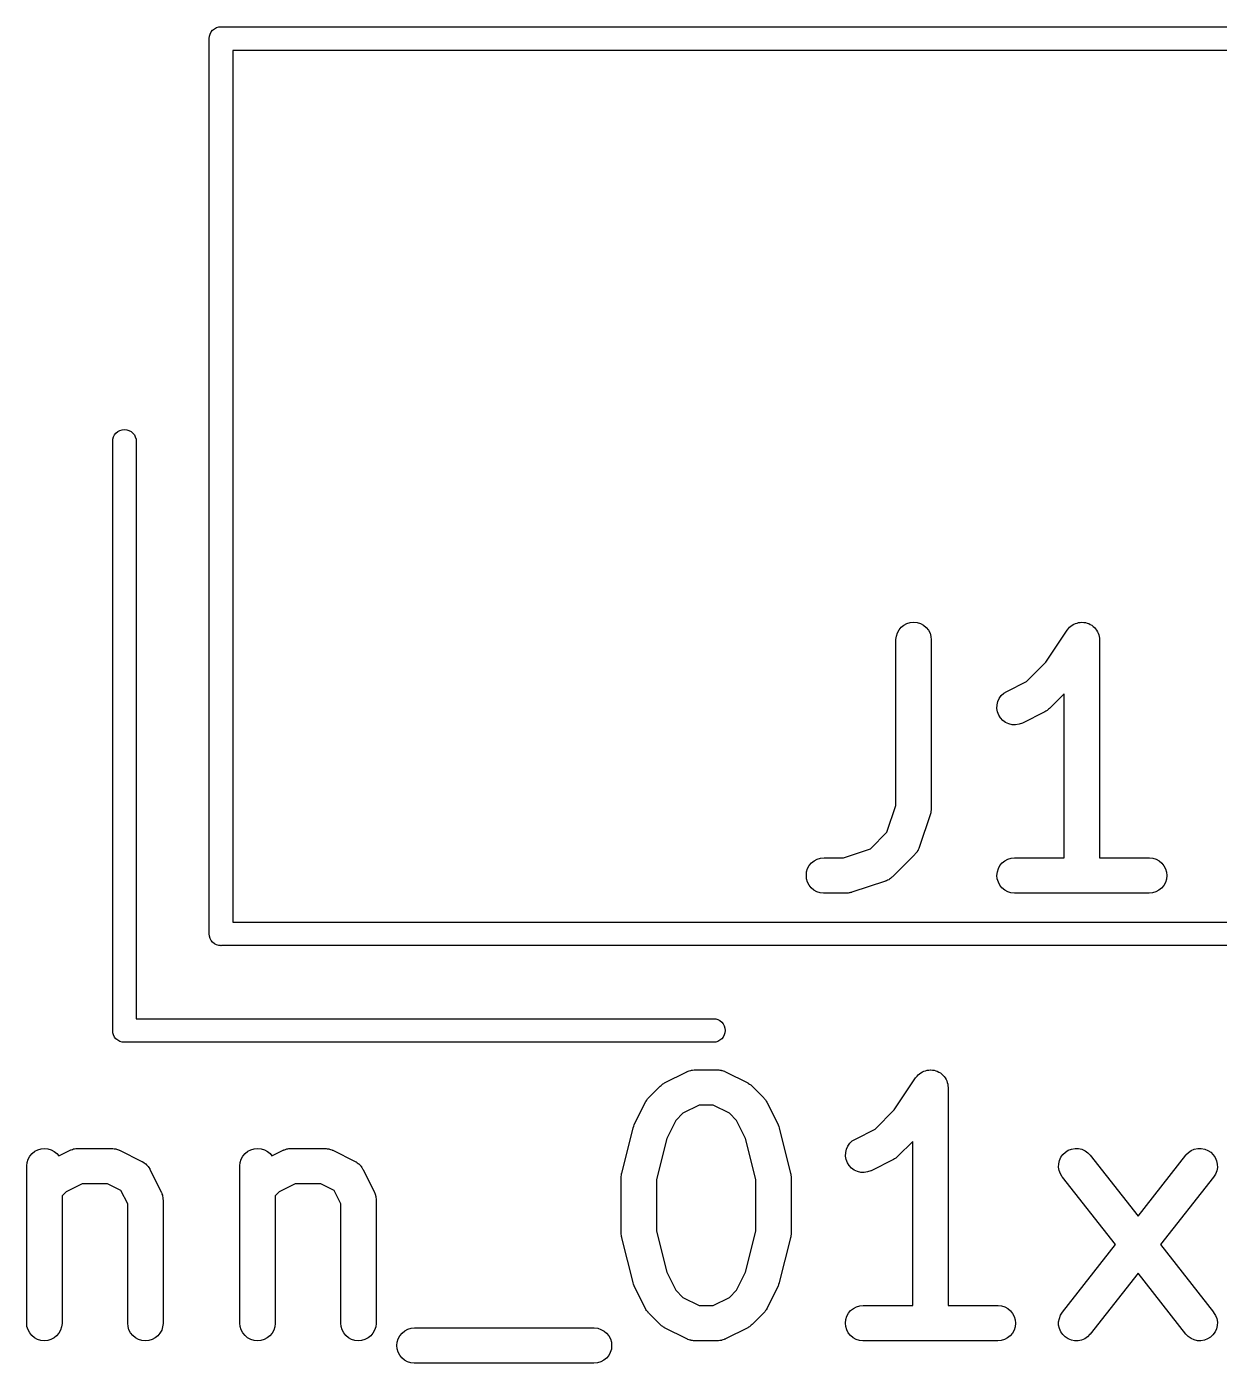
# Model space of a CAD drawing. Extents: x 118.6 to 187.3, y -130.9 to -41.9.
# Drawn here: x 150.34 to 155.41, y -49.74 to -44.07 of the extents above; entities that cross this region are included whole.
import ezdxf

# ---------------------------------------------------------------- set-up
doc = ezdxf.new("R2010")
doc.units = 0
doc.layers.add('BLACK', color=7, linetype='CONTINUOUS')

msp = doc.modelspace()

# ---------------------------------------------------------------- linework, layer by layer
at = {"layer": 'BLACK', "linetype": 'CONTINUOUS'}
for p, q in [((151.142, -44.0782), (151.151, -44.0736)), ((151.151, -44.0736), (151.16, -44.0707)), ((151.16, -44.0707), (151.168, -44.07)), ((151.168, -44.07), (151.17, -44.0698)), ((151.17, -44.0698), (151.172, -44.07)), ((151.172, -44.07), (158.668, -44.07)), ((151.12, -44.12), (151.121, -44.1102)), ((151.12, -44.1224), (151.12, -44.12)), ((151.12, -47.9175), (151.12, -44.1224)), ((151.121, -44.1102), (151.124, -44.1008)), ((151.124, -44.1008), (151.128, -44.0921)), ((151.128, -44.0921), (151.134, -44.0845)), ((151.134, -44.0845), (151.142, -44.0782)), ((151.22, -44.17), (151.22, -47.87)), ((158.62, -44.17), (151.22, -44.17)), ((150.71, -45.8276), (150.711, -45.8202)), ((150.71, -48.3275), (150.71, -45.8276)), ((150.711, -45.8202), (150.714, -45.8108)), ((150.714, -45.8108), (150.718, -45.8021)), ((150.718, -45.8021), (150.724, -45.7945)), ((150.724, -45.7945), (150.732, -45.7882)), ((150.732, -45.7882), (150.741, -45.7836)), ((150.741, -45.7836), (150.75, -45.7807)), ((150.75, -45.7807), (150.76, -45.7798)), ((150.76, -45.7798), (150.77, -45.7807)), ((150.77, -45.7807), (150.779, -45.7836)), ((150.779, -45.7836), (150.788, -45.7882)), ((150.788, -45.7882), (150.796, -45.7945)), ((150.796, -45.7945), (150.802, -45.8021)), ((150.802, -45.8021), (150.806, -45.8108)), ((150.806, -45.8108), (150.809, -45.8202)), ((150.809, -45.8202), (150.81, -45.8276)), ((150.81, -45.8276), (150.81, -48.28)), ((154.042, -46.6428), (154.049, -46.63)), ((154.049, -46.63), (154.058, -46.6188)), ((154.058, -46.6188), (154.069, -46.6096)), ((154.069, -46.6096), (154.082, -46.6028)), ((154.082, -46.6028), (154.096, -46.5987)), ((154.096, -46.5987), (154.111, -46.5974)), ((154.111, -46.5974), (154.126, -46.5989)), ((154.126, -46.5989), (154.14, -46.6032)), ((154.14, -46.6032), (154.152, -46.6102)), ((154.152, -46.6102), (154.164, -46.6195)), ((154.164, -46.6195), (154.173, -46.6309)), ((154.762, -46.6308), (154.763, -46.63)), ((154.763, -46.6299), (154.768, -46.6241)), ((154.763, -46.63), (154.763, -46.6299)), ((154.763, -46.63), (154.763, -46.63)), ((154.763, -46.63), (154.763, -46.63)), ((154.768, -46.6241), (154.772, -46.6188)), ((154.772, -46.6187), (154.778, -46.614)), ((154.772, -46.6188), (154.772, -46.6187)), ((154.772, -46.6188), (154.772, -46.6188)), ((154.778, -46.614), (154.784, -46.6096)), ((154.784, -46.6096), (154.791, -46.606)), ((154.784, -46.6096), (154.784, -46.6096)), ((154.784, -46.6096), (154.784, -46.6096)), ((154.791, -46.606), (154.797, -46.6028)), ((154.797, -46.6028), (154.804, -46.6007)), ((154.797, -46.6028), (154.797, -46.6028)), ((154.797, -46.6028), (154.797, -46.6028)), ((154.804, -46.6007), (154.811, -46.5987)), ((154.811, -46.5987), (154.818, -46.598)), ((154.811, -46.5987), (154.811, -46.5987)), ((154.811, -46.5987), (154.811, -46.5987)), ((154.818, -46.598), (154.825, -46.5974)), ((154.825, -46.5974), (154.825, -46.5974)), ((154.825, -46.5974), (154.833, -46.5982)), ((154.825, -46.5974), (154.825, -46.5974)), ((154.833, -46.5982), (154.84, -46.5989)), ((154.84, -46.5989), (154.84, -46.5989)), ((154.84, -46.5989), (154.84, -46.5989)), ((154.84, -46.5989), (154.847, -46.6012)), ((154.847, -46.6012), (154.854, -46.6032)), ((154.854, -46.6032), (154.854, -46.6033)), ((154.854, -46.6033), (154.854, -46.6033)), ((154.854, -46.6033), (154.86, -46.6068)), ((154.86, -46.6068), (154.867, -46.6102)), ((154.867, -46.6102), (154.867, -46.6102)), ((154.867, -46.6102), (154.867, -46.6103)), ((154.867, -46.6103), (154.872, -46.6149)), ((154.872, -46.6149), (154.878, -46.6195)), ((154.878, -46.6195), (154.878, -46.6196)), ((154.878, -46.6196), (154.878, -46.6196)), ((154.878, -46.6196), (154.883, -46.6256)), ((154.883, -46.6256), (154.887, -46.6309)), ((154.035, -46.6713), (154.037, -46.6568)), ((154.035, -46.6724), (154.035, -46.6713)), ((154.035, -47.3745), (154.035, -46.6724)), ((154.037, -46.6568), (154.042, -46.6428)), ((154.173, -46.6309), (154.18, -46.6438)), ((154.18, -46.6438), (154.184, -46.6578)), ((154.184, -46.6578), (154.185, -46.6724)), ((154.185, -46.6724), (154.185, -47.3867)), ((154.671, -46.7675), (154.762, -46.6308)), ((154.887, -46.6309), (154.887, -46.6309)), ((154.887, -46.6309), (154.887, -46.631)), ((154.887, -46.631), (154.891, -46.6379)), ((154.891, -46.6379), (154.894, -46.6438)), ((154.894, -46.6438), (154.894, -46.6439)), ((154.894, -46.6439), (154.894, -46.6439)), ((154.894, -46.6439), (154.896, -46.6511)), ((154.896, -46.6511), (154.898, -46.6578)), ((154.898, -46.6578), (154.898, -46.6579)), ((154.898, -46.6579), (154.898, -46.6579)), ((154.898, -46.6579), (154.899, -46.6652)), ((154.899, -46.6652), (154.9, -46.6724)), ((154.9, -46.6724), (154.9, -47.5974)), ((154.59, -46.8488), (154.671, -46.7675)), ((154.506, -46.891), (154.59, -46.8488)), ((154.474, -46.9208), (154.482, -46.9089)), ((154.482, -46.9089), (154.493, -46.8988)), ((154.493, -46.8988), (154.506, -46.891)), ((154.75, -46.9011), (154.687, -46.9635)), ((154.75, -47.5974), (154.75, -46.9011)), ((154.464, -46.963), (154.465, -46.9484)), ((154.467, -46.9775), (154.464, -46.963)), ((154.465, -46.9484), (154.468, -46.9341)), ((154.468, -46.9341), (154.474, -46.9208)), ((154.68, -46.9698), (154.678, -46.9714)), ((154.683, -46.9669), (154.68, -46.9698)), ((154.687, -46.9642), (154.683, -46.9669)), ((154.687, -46.9635), (154.687, -46.9642)), ((154.472, -46.9912), (154.467, -46.9775)), ((154.479, -47.0036), (154.472, -46.9912)), ((154.489, -47.0143), (154.479, -47.0036)), ((154.501, -47.0229), (154.489, -47.0143)), ((154.515, -47.029), (154.501, -47.0229)), ((154.572, -47.0256), (154.558, -47.0307)), ((154.573, -47.0252), (154.572, -47.0256)), ((154.668, -46.9776), (154.573, -47.0252)), ((154.671, -46.9753), (154.668, -46.9776)), ((154.675, -46.9734), (154.671, -46.9753)), ((154.678, -46.9714), (154.675, -46.9734)), ((154.529, -47.0324), (154.515, -47.029)), ((154.543, -47.033), (154.529, -47.0324)), ((154.558, -47.0307), (154.543, -47.033)), ((153.997, -47.489), (154.035, -47.3745)), ((154.182, -47.4104), (154.134, -47.5532)), ((154.183, -47.4063), (154.182, -47.4104)), ((154.184, -47.4023), (154.183, -47.4063)), ((154.185, -47.3961), (154.184, -47.3992)), ((154.184, -47.3992), (154.184, -47.4023)), ((154.185, -47.3867), (154.185, -47.3877)), ((154.185, -47.3877), (154.185, -47.3919)), ((154.185, -47.3919), (154.185, -47.3961)), ((153.927, -47.5592), (153.997, -47.489)), ((153.813, -47.5974), (153.927, -47.5592)), ((154.116, -47.5826), (154.021, -47.6778)), ((154.117, -47.5809), (154.116, -47.5826)), ((154.119, -47.5794), (154.117, -47.5809)), ((154.122, -47.5752), (154.119, -47.5794)), ((154.125, -47.5712), (154.122, -47.5752)), ((154.126, -47.5693), (154.125, -47.5712)), ((154.128, -47.5675), (154.126, -47.5693)), ((154.13, -47.5629), (154.128, -47.5675)), ((154.132, -47.5583), (154.13, -47.5629)), ((154.133, -47.5562), (154.132, -47.5583)), ((154.134, -47.5542), (154.133, -47.5562)), ((154.134, -47.5532), (154.134, -47.5542)), ((153.656, -47.6573), (153.66, -47.6433)), ((153.66, -47.6433), (153.667, -47.6304)), ((153.667, -47.6304), (153.677, -47.6192)), ((153.677, -47.6192), (153.688, -47.6099)), ((153.688, -47.6099), (153.701, -47.603)), ((153.701, -47.603), (153.715, -47.5988)), ((153.715, -47.5988), (153.73, -47.5974)), ((153.73, -47.5974), (153.813, -47.5974)), ((154.466, -47.6573), (154.47, -47.6433)), ((154.47, -47.6433), (154.477, -47.6304)), ((154.477, -47.6304), (154.486, -47.6192)), ((154.486, -47.6192), (154.498, -47.6099)), ((154.498, -47.6099), (154.51, -47.603)), ((154.51, -47.603), (154.524, -47.5988)), ((154.524, -47.5988), (154.539, -47.5974)), ((154.539, -47.5974), (154.75, -47.5974)), ((154.9, -47.5974), (155.11, -47.5974)), ((155.11, -47.5974), (155.112, -47.5974)), ((155.112, -47.5974), (155.126, -47.599)), ((155.126, -47.599), (155.14, -47.6034)), ((155.14, -47.6034), (155.153, -47.6105)), ((155.153, -47.6105), (155.164, -47.6199)), ((155.164, -47.6199), (155.173, -47.6313)), ((155.173, -47.6313), (155.18, -47.6443)), ((155.18, -47.6443), (155.184, -47.6583)), ((153.655, -47.6719), (153.656, -47.6573)), ((153.656, -47.6864), (153.655, -47.6719)), ((153.66, -47.7005), (153.656, -47.6864)), ((153.667, -47.7134), (153.66, -47.7005)), ((153.991, -47.6959), (153.848, -47.7435)), ((153.993, -47.695), (153.991, -47.6959)), ((153.995, -47.6944), (153.993, -47.695)), ((154, -47.692), (153.995, -47.6944)), ((154.005, -47.69), (154, -47.692)), ((154.007, -47.6887), (154.005, -47.69)), ((154.008, -47.6877), (154.007, -47.6887)), ((154.012, -47.6845), (154.008, -47.6877)), ((154.017, -47.6815), (154.012, -47.6845)), ((154.018, -47.6799), (154.017, -47.6815)), ((154.02, -47.6785), (154.018, -47.6799)), ((154.021, -47.6778), (154.02, -47.6785)), ((154.464, -47.6719), (154.466, -47.6573)), ((154.465, -47.6864), (154.464, -47.6719)), ((154.47, -47.7005), (154.465, -47.6864)), ((154.476, -47.7134), (154.47, -47.7005)), ((155.18, -47.7014), (155.173, -47.7143)), ((155.184, -47.6875), (155.18, -47.7014)), ((155.184, -47.6583), (155.185, -47.6729)), ((155.185, -47.6729), (155.184, -47.6875)), ((153.676, -47.7249), (153.667, -47.7134)), ((153.687, -47.7343), (153.676, -47.7249)), ((153.7, -47.7413), (153.687, -47.7343)), ((153.714, -47.7457), (153.7, -47.7413)), ((153.728, -47.7474), (153.714, -47.7457)), ((153.73, -47.7474), (153.728, -47.7474)), ((153.825, -47.7474), (153.73, -47.7474)), ((153.829, -47.747), (153.825, -47.7474)), ((153.833, -47.7469), (153.829, -47.747)), ((153.836, -47.7463), (153.833, -47.7469)), ((153.839, -47.746), (153.836, -47.7463)), ((153.843, -47.7447), (153.839, -47.746)), ((153.847, -47.7439), (153.843, -47.7447)), ((153.848, -47.7435), (153.847, -47.7439)), ((154.485, -47.7249), (154.476, -47.7134)), ((154.497, -47.7343), (154.485, -47.7249)), ((154.51, -47.7413), (154.497, -47.7343)), ((154.523, -47.7457), (154.51, -47.7413)), ((154.538, -47.7474), (154.523, -47.7457)), ((154.539, -47.7474), (154.538, -47.7474)), ((155.11, -47.7474), (154.539, -47.7474)), ((155.125, -47.746), (155.11, -47.7474)), ((155.139, -47.7417), (155.125, -47.746)), ((155.152, -47.7348), (155.139, -47.7417)), ((155.163, -47.7256), (155.152, -47.7348)), ((155.173, -47.7143), (155.163, -47.7256)), ((151.22, -47.87), (158.62, -47.87)), ((151.12, -47.92), (151.12, -47.9175)), ((151.121, -47.9298), (151.12, -47.92)), ((151.124, -47.9392), (151.121, -47.9298)), ((151.128, -47.9479), (151.124, -47.9392)), ((151.134, -47.9555), (151.128, -47.9479)), ((151.142, -47.9618), (151.134, -47.9555)), ((151.151, -47.9664), (151.142, -47.9618)), ((151.16, -47.9693), (151.151, -47.9664)), ((151.168, -47.97), (151.16, -47.9693)), ((151.17, -47.9702), (151.168, -47.97)), ((151.172, -47.97), (151.17, -47.9702)), ((158.668, -47.97), (151.172, -47.97)), ((150.71, -48.33), (150.71, -48.3275)), ((150.711, -48.3398), (150.71, -48.33)), ((150.81, -48.28), (153.262, -48.28)), ((153.262, -48.28), (153.27, -48.2807)), ((153.27, -48.2807), (153.279, -48.2836)), ((153.279, -48.2836), (153.288, -48.2882)), ((153.288, -48.2882), (153.296, -48.2945)), ((153.296, -48.2945), (153.302, -48.3021)), ((153.302, -48.3021), (153.306, -48.3108)), ((153.306, -48.3108), (153.309, -48.3202)), ((153.309, -48.3202), (153.31, -48.33)), ((153.31, -48.33), (153.309, -48.3398)), ((150.714, -48.3492), (150.711, -48.3398)), ((150.718, -48.3579), (150.714, -48.3492)), ((150.724, -48.3655), (150.718, -48.3579)), ((150.732, -48.3718), (150.724, -48.3655)), ((150.741, -48.3764), (150.732, -48.3718)), ((150.75, -48.3793), (150.741, -48.3764)), ((150.758, -48.38), (150.75, -48.3793)), ((150.76, -48.3802), (150.758, -48.38)), ((150.762, -48.38), (150.76, -48.3802)), ((153.262, -48.38), (150.762, -48.38)), ((153.27, -48.3793), (153.262, -48.38)), ((153.279, -48.3764), (153.27, -48.3793)), ((153.288, -48.3718), (153.279, -48.3764)), ((153.296, -48.3655), (153.288, -48.3718)), ((153.302, -48.3579), (153.296, -48.3655)), ((153.306, -48.3492), (153.302, -48.3579)), ((153.309, -48.3398), (153.306, -48.3492)), ((153.153, -48.503), (153.158, -48.5016)), ((153.158, -48.5016), (153.163, -48.4998)), ((153.163, -48.4998), (153.165, -48.4994)), ((153.165, -48.4994), (153.167, -48.4988)), ((153.167, -48.4988), (153.172, -48.4983)), ((153.172, -48.4983), (153.178, -48.4975)), ((153.178, -48.4975), (153.18, -48.4976)), ((153.18, -48.4976), (153.182, -48.4974)), ((153.182, -48.4974), (153.277, -48.4974)), ((153.277, -48.4974), (153.278, -48.4974)), ((153.278, -48.4974), (153.28, -48.4976)), ((153.28, -48.4976), (153.283, -48.4976)), ((153.283, -48.4976), (153.288, -48.4984)), ((153.288, -48.4984), (153.293, -48.499)), ((153.293, -48.499), (153.295, -48.4997)), ((153.295, -48.4997), (153.297, -48.5001)), ((153.297, -48.5001), (153.302, -48.5019)), ((153.302, -48.5019), (153.307, -48.5034)), ((154.154, -48.5028), (154.161, -48.5007)), ((154.161, -48.5007), (154.168, -48.4987)), ((154.168, -48.4987), (154.175, -48.498)), ((154.168, -48.4987), (154.168, -48.4987)), ((154.168, -48.4987), (154.168, -48.4987)), ((154.175, -48.498), (154.182, -48.4974)), ((154.182, -48.4974), (154.183, -48.4974)), ((154.182, -48.4974), (154.182, -48.4974)), ((154.183, -48.4974), (154.19, -48.4982)), ((154.19, -48.4982), (154.197, -48.4989)), ((154.197, -48.4989), (154.197, -48.4989)), ((154.197, -48.4989), (154.197, -48.4989)), ((154.197, -48.4989), (154.204, -48.5012)), ((154.204, -48.5012), (154.211, -48.5032)), ((153.041, -48.5607), (153.043, -48.559)), ((153.043, -48.559), (153.046, -48.5571)), ((153.046, -48.5571), (153.05, -48.5552)), ((153.05, -48.5552), (153.053, -48.5529)), ((153.053, -48.5529), (153.148, -48.5053)), ((153.148, -48.5053), (153.149, -48.5048)), ((153.149, -48.5048), (153.151, -48.5041)), ((153.151, -48.5041), (153.153, -48.503)), ((153.307, -48.5034), (153.309, -48.5045)), ((153.309, -48.5045), (153.311, -48.5053)), ((153.311, -48.5053), (153.406, -48.5529)), ((153.406, -48.5529), (153.407, -48.5534)), ((153.407, -48.5534), (153.41, -48.5557)), ((153.41, -48.5557), (153.414, -48.5577)), ((153.414, -48.5577), (153.417, -48.5597)), ((154.028, -48.6675), (154.119, -48.5308)), ((154.119, -48.5308), (154.12, -48.53)), ((154.12, -48.5299), (154.125, -48.5243)), ((154.12, -48.53), (154.12, -48.5299)), ((154.12, -48.53), (154.12, -48.53)), ((154.12, -48.53), (154.12, -48.53)), ((154.125, -48.5243), (154.129, -48.5188)), ((154.129, -48.5188), (154.13, -48.5187)), ((154.129, -48.5188), (154.129, -48.5188)), ((154.13, -48.5187), (154.136, -48.5139)), ((154.136, -48.5139), (154.141, -48.5096)), ((154.141, -48.5096), (154.148, -48.506)), ((154.141, -48.5096), (154.141, -48.5096)), ((154.141, -48.5096), (154.141, -48.5096)), ((154.148, -48.506), (154.154, -48.5028)), ((154.154, -48.5028), (154.154, -48.5028)), ((154.154, -48.5028), (154.154, -48.5028)), ((154.211, -48.5032), (154.211, -48.5033)), ((154.211, -48.5033), (154.211, -48.5033)), ((154.211, -48.5033), (154.217, -48.5067)), ((154.217, -48.5067), (154.224, -48.5102)), ((154.224, -48.5102), (154.224, -48.5102)), ((154.224, -48.5102), (154.224, -48.5103)), ((154.224, -48.5103), (154.23, -48.5149)), ((154.23, -48.5149), (154.235, -48.5195)), ((154.235, -48.5195), (154.235, -48.5196)), ((154.235, -48.5196), (154.235, -48.5196)), ((154.235, -48.5196), (154.24, -48.5256)), ((154.24, -48.5256), (154.244, -48.5309)), ((154.244, -48.5309), (154.244, -48.5309)), ((154.244, -48.5309), (154.244, -48.531)), ((154.244, -48.531), (154.248, -48.5379)), ((154.248, -48.5379), (154.251, -48.5438)), ((154.251, -48.5438), (154.251, -48.5439)), ((154.251, -48.5439), (154.251, -48.5439)), ((154.251, -48.5439), (154.253, -48.551)), ((154.253, -48.551), (154.255, -48.5578)), ((154.255, -48.5578), (154.255, -48.5579)), ((154.255, -48.5579), (154.255, -48.5579)), ((154.255, -48.5579), (154.256, -48.5653)), ((152.983, -48.6178), (152.986, -48.6146)), ((152.986, -48.6146), (153.034, -48.567)), ((153.034, -48.5662), (153.038, -48.5636)), ((153.034, -48.567), (153.034, -48.5662)), ((153.038, -48.5636), (153.041, -48.5607)), ((153.417, -48.5597), (153.419, -48.5614)), ((153.419, -48.5614), (153.422, -48.5643)), ((153.422, -48.5643), (153.425, -48.567)), ((153.425, -48.567), (153.473, -48.6146)), ((153.473, -48.6146), (153.474, -48.6153)), ((153.474, -48.6153), (153.476, -48.6186)), ((154.256, -48.5653), (154.257, -48.5724)), ((154.257, -48.5724), (154.257, -49.4974)), ((152.924, -48.7293), (152.972, -48.6341)), ((152.972, -48.6331), (152.975, -48.6296)), ((152.972, -48.6341), (152.972, -48.6331)), ((152.975, -48.6296), (152.977, -48.6259)), ((152.977, -48.6259), (152.979, -48.6235)), ((152.979, -48.6235), (152.98, -48.6209)), ((152.98, -48.6209), (152.983, -48.6178)), ((153.2, -48.6474), (153.131, -48.6816)), ((153.259, -48.6474), (153.2, -48.6474)), ((153.328, -48.6816), (153.259, -48.6474)), ((153.476, -48.6186), (153.479, -48.6217)), ((153.479, -48.6217), (153.481, -48.6243)), ((153.481, -48.6243), (153.483, -48.6268)), ((153.483, -48.6268), (153.485, -48.6305)), ((153.485, -48.6305), (153.487, -48.6341)), ((153.487, -48.6341), (153.535, -48.7293)), ((153.947, -48.7488), (154.028, -48.6675)), ((152.924, -48.7296), (152.924, -48.7293)), ((153.101, -48.712), (153.062, -48.789)), ((153.131, -48.6816), (153.101, -48.712)), ((153.358, -48.712), (153.328, -48.6816)), ((153.397, -48.789), (153.358, -48.712)), ((153.535, -48.7293), (153.535, -48.7303)), ((152.871, -48.9351), (152.919, -48.7447)), ((152.919, -48.743), (152.922, -48.7365)), ((152.919, -48.7433), (152.919, -48.743)), ((152.919, -48.7437), (152.919, -48.7433)), ((152.919, -48.7447), (152.919, -48.7437)), ((152.922, -48.7365), (152.924, -48.7299)), ((152.924, -48.7299), (152.924, -48.7296)), ((153.535, -48.7303), (153.535, -48.7306)), ((153.535, -48.7306), (153.535, -48.7309)), ((153.535, -48.7309), (153.538, -48.7375)), ((153.538, -48.7375), (153.54, -48.744)), ((153.54, -48.744), (153.54, -48.7443)), ((153.54, -48.7443), (153.54, -48.7447)), ((153.54, -48.7447), (153.588, -48.9351)), ((153.863, -48.791), (153.947, -48.7488)), ((150.379, -48.843), (150.392, -48.8362)), ((150.392, -48.8362), (150.406, -48.832)), ((150.406, -48.832), (150.421, -48.8307)), ((150.421, -48.8307), (150.435, -48.8322)), ((150.435, -48.8322), (150.449, -48.8366)), ((150.449, -48.8366), (150.462, -48.8435)), ((150.481, -48.8627), (150.529, -48.8386)), ((150.529, -48.8386), (150.53, -48.8382)), ((150.53, -48.8382), (150.532, -48.8374)), ((150.532, -48.8374), (150.534, -48.8364)), ((150.534, -48.8364), (150.539, -48.8349)), ((150.539, -48.8349), (150.544, -48.8331)), ((150.544, -48.8331), (150.546, -48.8328)), ((150.546, -48.8328), (150.548, -48.8321)), ((150.548, -48.8321), (150.553, -48.8316)), ((150.553, -48.8316), (150.558, -48.8308)), ((150.558, -48.8308), (150.561, -48.8309)), ((150.561, -48.8309), (150.563, -48.8307)), ((150.563, -48.8307), (150.706, -48.8307)), ((150.706, -48.8307), (150.707, -48.8307)), ((150.707, -48.8307), (150.709, -48.831)), ((150.709, -48.831), (150.711, -48.8309)), ((150.711, -48.8309), (150.716, -48.8318)), ((150.716, -48.8318), (150.721, -48.8324)), ((150.721, -48.8324), (150.723, -48.833)), ((150.723, -48.833), (150.726, -48.8334)), ((150.726, -48.8334), (150.73, -48.8352)), ((150.73, -48.8352), (150.735, -48.8368)), ((150.735, -48.8368), (150.737, -48.8378)), ((150.737, -48.8378), (150.739, -48.8386)), ((150.739, -48.8386), (150.834, -48.8863)), ((151.284, -48.843), (151.297, -48.8362)), ((151.297, -48.8362), (151.311, -48.832)), ((151.311, -48.832), (151.325, -48.8307)), ((151.325, -48.8307), (151.34, -48.8322)), ((151.34, -48.8322), (151.354, -48.8366)), ((151.354, -48.8366), (151.367, -48.8435)), ((151.386, -48.8627), (151.434, -48.8386)), ((151.434, -48.8386), (151.435, -48.8382)), ((151.435, -48.8382), (151.437, -48.8374)), ((151.437, -48.8374), (151.439, -48.8364)), ((151.439, -48.8364), (151.444, -48.8349)), ((151.444, -48.8349), (151.449, -48.8331)), ((151.449, -48.8331), (151.451, -48.8328)), ((151.451, -48.8328), (151.453, -48.8321)), ((151.453, -48.8321), (151.458, -48.8316)), ((151.458, -48.8316), (151.463, -48.8308)), ((151.463, -48.8308), (151.465, -48.8309)), ((151.465, -48.8309), (151.468, -48.8307)), ((151.468, -48.8307), (151.61, -48.8307)), ((151.61, -48.8307), (151.612, -48.8307)), ((151.612, -48.8307), (151.614, -48.831)), ((151.614, -48.831), (151.616, -48.8309)), ((151.616, -48.8309), (151.621, -48.8318)), ((151.621, -48.8318), (151.626, -48.8324)), ((151.626, -48.8324), (151.628, -48.833)), ((151.628, -48.833), (151.63, -48.8334)), ((151.63, -48.8334), (151.635, -48.8352)), ((151.635, -48.8352), (151.64, -48.8368)), ((151.64, -48.8368), (151.642, -48.8378)), ((151.642, -48.8378), (151.644, -48.8386)), ((151.644, -48.8386), (151.739, -48.8863)), ((153.062, -48.789), (153.019, -48.9626)), ((153.44, -48.9626), (153.397, -48.789)), ((153.822, -48.8484), (153.825, -48.8341)), ((153.825, -48.8341), (153.831, -48.8208)), ((153.831, -48.8208), (153.84, -48.8089)), ((153.84, -48.8089), (153.85, -48.7988)), ((153.85, -48.7988), (153.863, -48.791)), ((154.107, -48.8011), (154.044, -48.8635)), ((154.107, -49.4974), (154.107, -48.8011)), ((154.755, -48.8464), (154.767, -48.8386)), ((154.767, -48.8386), (154.781, -48.8334)), ((154.781, -48.8334), (154.796, -48.8309)), ((154.796, -48.8309), (154.81, -48.8313)), ((154.81, -48.8313), (154.824, -48.8345)), ((154.824, -48.8345), (154.838, -48.8404)), ((154.838, -48.8404), (154.85, -48.8488)), ((155.277, -48.8481), (155.289, -48.8399)), ((155.289, -48.8399), (155.302, -48.8342)), ((155.302, -48.8342), (155.317, -48.8312)), ((155.317, -48.8312), (155.331, -48.831)), ((155.331, -48.831), (155.346, -48.8337)), ((155.346, -48.8337), (155.359, -48.8391)), ((155.359, -48.8391), (155.372, -48.8471)), ((150.345, -48.9047), (150.347, -48.8901)), ((150.347, -48.8901), (150.351, -48.8762)), ((150.351, -48.8762), (150.358, -48.8633)), ((150.358, -48.8633), (150.368, -48.8521)), ((150.368, -48.8521), (150.379, -48.843)), ((150.462, -48.8435), (150.473, -48.8529)), ((150.473, -48.8529), (150.481, -48.8627)), ((150.834, -48.8863), (150.835, -48.8867)), ((150.835, -48.8867), (150.837, -48.8876)), ((150.837, -48.8876), (150.838, -48.8883)), ((150.838, -48.8883), (150.843, -48.8916)), ((150.843, -48.8916), (150.848, -48.8947)), ((150.848, -48.8947), (150.849, -48.8958)), ((150.849, -48.8958), (150.85, -48.8968)), ((150.85, -48.8968), (150.854, -48.9009)), ((151.25, -48.9047), (151.251, -48.8901)), ((151.251, -48.8901), (151.256, -48.8762)), ((151.256, -48.8762), (151.263, -48.8633)), ((151.263, -48.8633), (151.272, -48.8521)), ((151.272, -48.8521), (151.284, -48.843)), ((151.367, -48.8435), (151.378, -48.8529)), ((151.378, -48.8529), (151.386, -48.8627)), ((151.739, -48.8863), (151.74, -48.8867)), ((151.74, -48.8867), (151.742, -48.8876)), ((151.742, -48.8876), (151.743, -48.8883)), ((151.743, -48.8883), (151.748, -48.8916)), ((151.748, -48.8916), (151.752, -48.8947)), ((151.752, -48.8947), (151.754, -48.8958)), ((151.754, -48.8958), (151.755, -48.8968)), ((151.755, -48.8968), (151.759, -48.9009)), ((153.821, -48.863), (153.822, -48.8484)), ((153.824, -48.8775), (153.821, -48.863)), ((153.829, -48.8912), (153.824, -48.8775)), ((153.837, -48.9036), (153.829, -48.8912)), ((154.025, -48.8776), (153.93, -48.9252)), ((154.029, -48.8753), (154.025, -48.8776)), ((154.032, -48.8734), (154.029, -48.8753)), ((154.035, -48.8714), (154.032, -48.8734)), ((154.037, -48.8698), (154.035, -48.8714)), ((154.04, -48.8669), (154.037, -48.8698)), ((154.044, -48.8642), (154.04, -48.8669)), ((154.044, -48.8635), (154.044, -48.8642)), ((154.726, -48.9106), (154.727, -48.896)), ((154.727, -48.896), (154.73, -48.8817)), ((154.73, -48.8817), (154.736, -48.8684)), ((154.736, -48.8684), (154.744, -48.8565)), ((154.744, -48.8565), (154.755, -48.8464)), ((154.85, -48.8488), (154.86, -48.8594)), ((154.86, -48.8594), (155.063, -49.1177)), ((155.063, -49.1177), (155.266, -48.8594)), ((155.266, -48.8586), (155.277, -48.8481)), ((155.266, -48.8594), (155.266, -48.8586)), ((155.372, -48.8471), (155.382, -48.8573)), ((155.382, -48.8573), (155.39, -48.8693)), ((155.39, -48.8693), (155.396, -48.8827)), ((155.396, -48.8827), (155.399, -48.897)), ((155.399, -48.897), (155.4, -48.9117)), ((150.345, -48.9057), (150.345, -48.9047)), ((150.345, -49.5724), (150.345, -48.9057)), ((150.854, -48.9009), (150.858, -48.9049)), ((150.858, -48.9049), (150.859, -48.9062)), ((150.859, -48.9062), (150.86, -48.9074)), ((150.86, -48.9074), (150.863, -48.9122)), ((150.863, -48.9122), (150.867, -48.9169)), ((150.867, -48.9169), (150.867, -48.9184)), ((150.867, -48.9184), (150.868, -48.9198)), ((150.868, -48.9198), (150.916, -49.015)), ((151.25, -48.9057), (151.25, -48.9047)), ((151.25, -49.5724), (151.25, -48.9057)), ((151.759, -48.9009), (151.763, -48.9049)), ((151.763, -48.9049), (151.764, -48.9062)), ((151.764, -48.9062), (151.765, -48.9074)), ((151.765, -48.9074), (151.768, -48.9122)), ((151.768, -48.9122), (151.771, -48.9169)), ((151.771, -48.9169), (151.772, -48.9184)), ((151.772, -48.9184), (151.773, -48.9198)), ((151.773, -48.9198), (151.82, -49.015)), ((152.869, -48.9496), (152.87, -48.9437)), ((152.869, -48.951), (152.869, -48.9496)), ((152.869, -48.9523), (152.869, -48.951)), ((152.869, -48.9533), (152.869, -48.9523)), ((152.869, -49.1914), (152.869, -48.9533)), ((152.87, -48.9377), (152.871, -48.9365)), ((152.87, -48.9437), (152.87, -48.9377)), ((152.871, -48.9365), (152.871, -48.9351)), ((153.588, -48.9351), (153.588, -48.9362)), ((153.588, -48.9362), (153.588, -48.9375)), ((153.588, -48.9375), (153.589, -48.9388)), ((153.589, -48.9388), (153.589, -48.9447)), ((153.589, -48.9447), (153.59, -48.9507)), ((153.59, -48.9507), (153.59, -48.952)), ((153.59, -48.952), (153.59, -48.9533)), ((153.59, -48.9533), (153.59, -49.1914)), ((153.847, -48.9143), (153.837, -48.9036)), ((153.858, -48.9229), (153.847, -48.9143)), ((153.872, -48.929), (153.858, -48.9229)), ((153.886, -48.9324), (153.872, -48.929)), ((153.901, -48.933), (153.886, -48.9324)), ((153.915, -48.9307), (153.901, -48.933)), ((153.929, -48.9256), (153.915, -48.9307)), ((153.93, -48.9252), (153.929, -48.9256)), ((154.728, -48.9251), (154.726, -48.9106)), ((154.734, -48.9388), (154.728, -48.9251)), ((154.741, -48.9512), (154.734, -48.9388)), ((154.742, -48.9521), (154.741, -48.9512)), ((154.967, -49.239), (154.742, -48.9521)), ((155.384, -48.9521), (155.158, -49.239)), ((155.392, -48.9397), (155.384, -48.9521)), ((155.397, -48.9261), (155.392, -48.9397)), ((155.4, -48.9117), (155.397, -48.9261)), ((150.581, -48.9807), (150.512, -49.015)), ((150.688, -48.9807), (150.581, -48.9807)), ((150.745, -49.0092), (150.688, -48.9807)), ((150.774, -49.0663), (150.745, -49.0092)), ((151.485, -48.9807), (151.417, -49.015)), ((151.593, -48.9807), (151.485, -48.9807)), ((151.65, -49.0092), (151.593, -48.9807)), ((151.678, -49.0663), (151.65, -49.0092)), ((153.019, -48.9626), (153.019, -49.1822)), ((153.44, -49.1822), (153.44, -48.9626)), ((150.512, -49.015), (150.495, -49.032)), ((150.495, -49.032), (150.495, -49.5724)), ((150.774, -49.5724), (150.774, -49.0663)), ((150.916, -49.015), (150.916, -49.016)), ((150.916, -49.016), (150.917, -49.018)), ((150.917, -49.018), (150.918, -49.02)), ((150.918, -49.02), (150.919, -49.0249)), ((150.919, -49.0249), (150.921, -49.0297)), ((150.921, -49.0297), (150.922, -49.0319)), ((150.922, -49.0319), (150.922, -49.034)), ((150.922, -49.034), (150.923, -49.0391)), ((150.923, -49.0391), (150.923, -49.0442)), ((150.923, -49.0442), (150.923, -49.0464)), ((150.923, -49.0464), (150.924, -49.0486)), ((150.924, -49.0486), (150.924, -49.5724)), ((151.417, -49.015), (151.4, -49.032)), ((151.4, -49.032), (151.4, -49.5724)), ((151.678, -49.5724), (151.678, -49.0663)), ((151.82, -49.015), (151.821, -49.016)), ((151.821, -49.016), (151.822, -49.018)), ((151.822, -49.018), (151.823, -49.02)), ((151.823, -49.02), (151.824, -49.0249)), ((151.824, -49.0249), (151.826, -49.0297)), ((151.826, -49.0297), (151.826, -49.0319)), ((151.826, -49.0319), (151.827, -49.034)), ((151.827, -49.034), (151.827, -49.0391)), ((151.827, -49.0391), (151.828, -49.0442)), ((151.828, -49.0442), (151.828, -49.0464)), ((151.828, -49.0464), (151.828, -49.0486)), ((151.828, -49.0486), (151.828, -49.5724)), ((153.019, -49.1822), (153.062, -49.3557)), ((153.397, -49.3557), (153.44, -49.1822)), ((152.869, -49.1928), (152.869, -49.1914)), ((152.869, -49.1941), (152.869, -49.1928)), ((152.87, -49.2), (152.869, -49.1941)), ((152.87, -49.206), (152.87, -49.2)), ((152.871, -49.2073), (152.87, -49.206)), ((152.871, -49.2086), (152.871, -49.2073)), ((152.871, -49.2096), (152.871, -49.2086)), ((152.919, -49.4001), (152.871, -49.2096)), ((153.588, -49.2096), (153.54, -49.4001)), ((153.589, -49.207), (153.588, -49.2083)), ((153.588, -49.2083), (153.588, -49.2096)), ((153.59, -49.1951), (153.589, -49.2011)), ((153.589, -49.2011), (153.589, -49.207)), ((153.59, -49.1914), (153.59, -49.1925)), ((153.59, -49.1925), (153.59, -49.1938)), ((153.59, -49.1938), (153.59, -49.1951)), ((154.742, -49.526), (154.967, -49.239)), ((155.158, -49.239), (155.384, -49.526)), ((152.919, -49.4004), (152.919, -49.4001)), ((152.919, -49.4008), (152.919, -49.4004)), ((152.921, -49.4073), (152.919, -49.4008)), ((152.924, -49.4139), (152.921, -49.4073)), ((153.062, -49.3557), (153.101, -49.4327)), ((153.358, -49.4327), (153.397, -49.3557)), ((153.537, -49.4083), (153.535, -49.4148)), ((153.54, -49.4018), (153.537, -49.4083)), ((153.54, -49.4001), (153.54, -49.4011)), ((153.54, -49.4011), (153.54, -49.4014)), ((153.54, -49.4014), (153.54, -49.4018)), ((155.063, -49.3604), (154.86, -49.6187)), ((155.266, -49.6187), (155.063, -49.3604)), ((152.924, -49.4142), (152.924, -49.4139)), ((152.924, -49.4145), (152.924, -49.4142)), ((152.924, -49.4154), (152.924, -49.4145)), ((152.972, -49.5107), (152.924, -49.4154)), ((153.101, -49.4327), (153.131, -49.4631)), ((153.131, -49.4631), (153.2, -49.4974)), ((153.259, -49.4974), (153.328, -49.4631)), ((153.328, -49.4631), (153.358, -49.4327)), ((153.535, -49.4154), (153.487, -49.5107)), ((153.535, -49.4148), (153.535, -49.4151)), ((153.535, -49.4151), (153.535, -49.4154)), ((152.974, -49.5143), (152.972, -49.5107)), ((152.976, -49.518), (152.974, -49.5143)), ((152.978, -49.5204), (152.976, -49.518)), ((152.98, -49.5231), (152.978, -49.5204)), ((152.983, -49.5261), (152.98, -49.5231)), ((153.2, -49.4974), (153.259, -49.4974)), ((153.48, -49.5213), (153.479, -49.5239)), ((153.482, -49.5189), (153.48, -49.5213)), ((153.484, -49.5152), (153.482, -49.5189)), ((153.487, -49.5116), (153.484, -49.5152)), ((153.487, -49.5107), (153.487, -49.5116)), ((153.834, -49.5304), (153.843, -49.5192)), ((153.843, -49.5192), (153.855, -49.5099)), ((153.855, -49.5099), (153.868, -49.503)), ((153.868, -49.503), (153.882, -49.4988)), ((153.882, -49.4988), (153.896, -49.4974)), ((153.896, -49.4974), (154.107, -49.4974)), ((154.257, -49.4974), (154.468, -49.4974)), ((154.468, -49.4974), (154.469, -49.4974)), ((154.469, -49.4974), (154.483, -49.499)), ((154.483, -49.499), (154.497, -49.5034)), ((154.497, -49.5034), (154.51, -49.5105)), ((154.51, -49.5105), (154.521, -49.5199)), ((154.521, -49.5199), (154.53, -49.5313)), ((150.346, -49.5869), (150.345, -49.5724)), ((150.495, -49.5734), (150.493, -49.588)), ((150.495, -49.5724), (150.495, -49.5734)), ((150.775, -49.5869), (150.774, -49.5724)), ((150.924, -49.5734), (150.922, -49.588)), ((150.924, -49.5724), (150.924, -49.5734)), ((151.251, -49.5869), (151.25, -49.5724)), ((151.4, -49.5734), (151.398, -49.588)), ((151.4, -49.5724), (151.4, -49.5734)), ((151.68, -49.5869), (151.678, -49.5724)), ((151.828, -49.5734), (151.827, -49.588)), ((151.828, -49.5724), (151.828, -49.5734)), ((152.985, -49.5294), (152.983, -49.5261)), ((152.986, -49.5302), (152.985, -49.5294)), ((153.034, -49.5778), (152.986, -49.5302)), ((153.037, -49.5805), (153.034, -49.5778)), ((153.425, -49.5785), (153.421, -49.5812)), ((153.473, -49.5302), (153.425, -49.5778)), ((153.425, -49.5778), (153.425, -49.5785)), ((153.476, -49.5269), (153.473, -49.5302)), ((153.479, -49.5239), (153.476, -49.5269)), ((153.821, -49.5719), (153.823, -49.5573)), ((153.823, -49.5864), (153.821, -49.5719)), ((153.823, -49.5573), (153.827, -49.5433)), ((153.827, -49.5433), (153.834, -49.5304)), ((154.53, -49.5313), (154.537, -49.5443)), ((154.537, -49.5443), (154.541, -49.5583)), ((154.541, -49.5583), (154.543, -49.5729)), ((154.543, -49.5729), (154.541, -49.5875)), ((154.726, -49.5664), (154.729, -49.552)), ((154.726, -49.5811), (154.726, -49.5664)), ((154.729, -49.552), (154.734, -49.5384)), ((154.734, -49.5384), (154.742, -49.526)), ((155.384, -49.526), (155.384, -49.5269)), ((155.384, -49.5269), (155.392, -49.5393)), ((155.392, -49.5393), (155.397, -49.553)), ((155.397, -49.553), (155.4, -49.5675)), ((155.4, -49.5675), (155.399, -49.5821)), ((150.351, -49.601), (150.346, -49.5869)), ((150.358, -49.6139), (150.351, -49.601)), ((150.367, -49.6252), (150.358, -49.6139)), ((150.378, -49.6346), (150.367, -49.6252)), ((150.391, -49.6415), (150.378, -49.6346)), ((150.461, -49.6351), (150.448, -49.6419)), ((150.472, -49.626), (150.461, -49.6351)), ((150.482, -49.6148), (150.472, -49.626)), ((150.489, -49.6019), (150.482, -49.6148)), ((150.493, -49.588), (150.489, -49.6019)), ((150.779, -49.601), (150.775, -49.5869)), ((150.786, -49.6139), (150.779, -49.601)), ((150.795, -49.6252), (150.786, -49.6139)), ((150.807, -49.6346), (150.795, -49.6252)), ((150.82, -49.6415), (150.807, -49.6346)), ((150.89, -49.6351), (150.877, -49.6419)), ((150.901, -49.626), (150.89, -49.6351)), ((150.91, -49.6148), (150.901, -49.626)), ((150.918, -49.6019), (150.91, -49.6148)), ((150.922, -49.588), (150.918, -49.6019)), ((151.255, -49.601), (151.251, -49.5869)), ((151.262, -49.6139), (151.255, -49.601)), ((151.272, -49.6252), (151.262, -49.6139)), ((151.283, -49.6346), (151.272, -49.6252)), ((151.296, -49.6415), (151.283, -49.6346)), ((151.366, -49.6351), (151.353, -49.6419)), ((151.377, -49.626), (151.366, -49.6351)), ((151.387, -49.6148), (151.377, -49.626)), ((151.394, -49.6019), (151.387, -49.6148)), ((151.398, -49.588), (151.394, -49.6019)), ((151.684, -49.601), (151.68, -49.5869)), ((151.691, -49.6139), (151.684, -49.601)), ((151.7, -49.6252), (151.691, -49.6139)), ((151.711, -49.6346), (151.7, -49.6252)), ((151.724, -49.6415), (151.711, -49.6346)), ((151.794, -49.6351), (151.781, -49.6419)), ((151.806, -49.626), (151.794, -49.6351)), ((151.815, -49.6148), (151.806, -49.626)), ((151.822, -49.6019), (151.815, -49.6148)), ((151.827, -49.588), (151.822, -49.6019)), ((151.922, -49.6386), (151.929, -49.6257)), ((151.929, -49.6257), (151.939, -49.6144)), ((151.939, -49.6144), (151.95, -49.6051)), ((151.95, -49.6051), (151.963, -49.5983)), ((151.963, -49.5983), (151.977, -49.594)), ((151.977, -49.594), (151.991, -49.5926)), ((151.991, -49.5926), (152.753, -49.5926)), ((152.753, -49.5926), (152.754, -49.5926)), ((152.754, -49.5926), (152.769, -49.5943)), ((152.769, -49.5943), (152.783, -49.5987)), ((152.783, -49.5987), (152.796, -49.6057)), ((152.796, -49.6057), (152.807, -49.6151)), ((152.807, -49.6151), (152.816, -49.6266)), ((152.816, -49.6266), (152.823, -49.6395)), ((153.04, -49.5834), (153.037, -49.5805)), ((153.043, -49.5851), (153.04, -49.5834)), ((153.045, -49.5871), (153.043, -49.5851)), ((153.049, -49.5891), (153.045, -49.5871)), ((153.052, -49.5914), (153.049, -49.5891)), ((153.053, -49.5918), (153.052, -49.5914)), ((153.148, -49.6395), (153.053, -49.5918)), ((153.406, -49.5918), (153.311, -49.6395)), ((153.409, -49.5896), (153.406, -49.5918)), ((153.413, -49.5877), (153.409, -49.5896)), ((153.416, -49.5857), (153.413, -49.5877)), ((153.418, -49.5841), (153.416, -49.5857)), ((153.421, -49.5812), (153.418, -49.5841)), ((153.827, -49.6005), (153.823, -49.5864)), ((153.833, -49.6134), (153.827, -49.6005)), ((153.843, -49.6249), (153.833, -49.6134)), ((153.854, -49.6343), (153.843, -49.6249)), ((153.867, -49.6413), (153.854, -49.6343)), ((154.509, -49.6348), (154.496, -49.6417)), ((154.52, -49.6256), (154.509, -49.6348)), ((154.53, -49.6143), (154.52, -49.6256)), ((154.537, -49.6014), (154.53, -49.6143)), ((154.541, -49.5875), (154.537, -49.6014)), ((154.73, -49.5954), (154.726, -49.5811)), ((154.735, -49.6088), (154.73, -49.5954)), ((154.744, -49.6208), (154.735, -49.6088)), ((154.754, -49.631), (154.744, -49.6208)), ((154.766, -49.639), (154.754, -49.631)), ((154.849, -49.63), (154.837, -49.6382)), ((154.859, -49.6195), (154.849, -49.63)), ((154.86, -49.6187), (154.859, -49.6195)), ((155.276, -49.6293), (155.266, -49.6187)), ((155.288, -49.6377), (155.276, -49.6293)), ((155.371, -49.6317), (155.358, -49.6395)), ((155.381, -49.6216), (155.371, -49.6317)), ((155.39, -49.6097), (155.381, -49.6216)), ((155.396, -49.5964), (155.39, -49.6097)), ((155.399, -49.5821), (155.396, -49.5964)), ((150.405, -49.6458), (150.391, -49.6415)), ((150.419, -49.6474), (150.405, -49.6458)), ((150.434, -49.6461), (150.419, -49.6474)), ((150.448, -49.6419), (150.434, -49.6461)), ((150.833, -49.6458), (150.82, -49.6415)), ((150.848, -49.6474), (150.833, -49.6458)), ((150.863, -49.6461), (150.848, -49.6474)), ((150.877, -49.6419), (150.863, -49.6461)), ((151.31, -49.6458), (151.296, -49.6415)), ((151.324, -49.6474), (151.31, -49.6458)), ((151.339, -49.6461), (151.324, -49.6474)), ((151.353, -49.6419), (151.339, -49.6461)), ((151.738, -49.6458), (151.724, -49.6415)), ((151.753, -49.6474), (151.738, -49.6458)), ((151.767, -49.6461), (151.753, -49.6474)), ((151.781, -49.6419), (151.767, -49.6461)), ((151.916, -49.6671), (151.918, -49.6525)), ((151.918, -49.6817), (151.916, -49.6671)), ((151.918, -49.6525), (151.922, -49.6386)), ((151.922, -49.6957), (151.918, -49.6817)), ((152.827, -49.6827), (152.822, -49.6967)), ((152.823, -49.6395), (152.827, -49.6536)), ((152.827, -49.6536), (152.828, -49.6681)), ((152.828, -49.6681), (152.827, -49.6827)), ((153.15, -49.6403), (153.148, -49.6395)), ((153.152, -49.6413), (153.15, -49.6403)), ((153.157, -49.6429), (153.152, -49.6413)), ((153.162, -49.6447), (153.157, -49.6429)), ((153.164, -49.6451), (153.162, -49.6447)), ((153.166, -49.6457), (153.164, -49.6451)), ((153.171, -49.6463), (153.166, -49.6457)), ((153.176, -49.6472), (153.171, -49.6463)), ((153.179, -49.6471), (153.176, -49.6472)), ((153.181, -49.6474), (153.179, -49.6471)), ((153.182, -49.6474), (153.181, -49.6474)), ((153.277, -49.6474), (153.182, -49.6474)), ((153.279, -49.6472), (153.277, -49.6474)), ((153.282, -49.6473), (153.279, -49.6472)), ((153.287, -49.6465), (153.282, -49.6473)), ((153.292, -49.646), (153.287, -49.6465)), ((153.294, -49.6453), (153.292, -49.646)), ((153.296, -49.645), (153.294, -49.6453)), ((153.301, -49.6432), (153.296, -49.645)), ((153.306, -49.6417), (153.301, -49.6432)), ((153.308, -49.6407), (153.306, -49.6417)), ((153.31, -49.6399), (153.308, -49.6407)), ((153.311, -49.6395), (153.31, -49.6399)), ((153.881, -49.6457), (153.867, -49.6413)), ((153.895, -49.6474), (153.881, -49.6457)), ((153.896, -49.6474), (153.895, -49.6474)), ((154.468, -49.6474), (153.896, -49.6474)), ((154.482, -49.646), (154.468, -49.6474)), ((154.496, -49.6417), (154.482, -49.646)), ((154.78, -49.6444), (154.766, -49.639)), ((154.794, -49.6471), (154.78, -49.6444)), ((154.809, -49.6469), (154.794, -49.6471)), ((154.823, -49.6439), (154.809, -49.6469)), ((154.837, -49.6382), (154.823, -49.6439)), ((155.301, -49.6436), (155.288, -49.6377)), ((155.316, -49.6468), (155.301, -49.6436)), ((155.33, -49.6472), (155.316, -49.6468)), ((155.345, -49.6447), (155.33, -49.6472)), ((155.358, -49.6395), (155.345, -49.6447)), ((151.929, -49.7087), (151.922, -49.6957)), ((151.938, -49.7201), (151.929, -49.7087)), ((151.949, -49.7295), (151.938, -49.7201)), ((151.962, -49.7366), (151.949, -49.7295)), ((151.976, -49.741), (151.962, -49.7366)), ((151.99, -49.7426), (151.976, -49.741)), ((151.991, -49.7426), (151.99, -49.7426)), ((152.753, -49.7426), (151.991, -49.7426)), ((152.768, -49.7412), (152.753, -49.7426)), ((152.782, -49.737), (152.768, -49.7412)), ((152.795, -49.7301), (152.782, -49.737)), ((152.806, -49.7208), (152.795, -49.7301)), ((152.816, -49.7096), (152.806, -49.7208)), ((152.822, -49.6967), (152.816, -49.7096))]:
    msp.add_line(p, q, dxfattribs=at)

doc.saveas('drawing.dxf')
